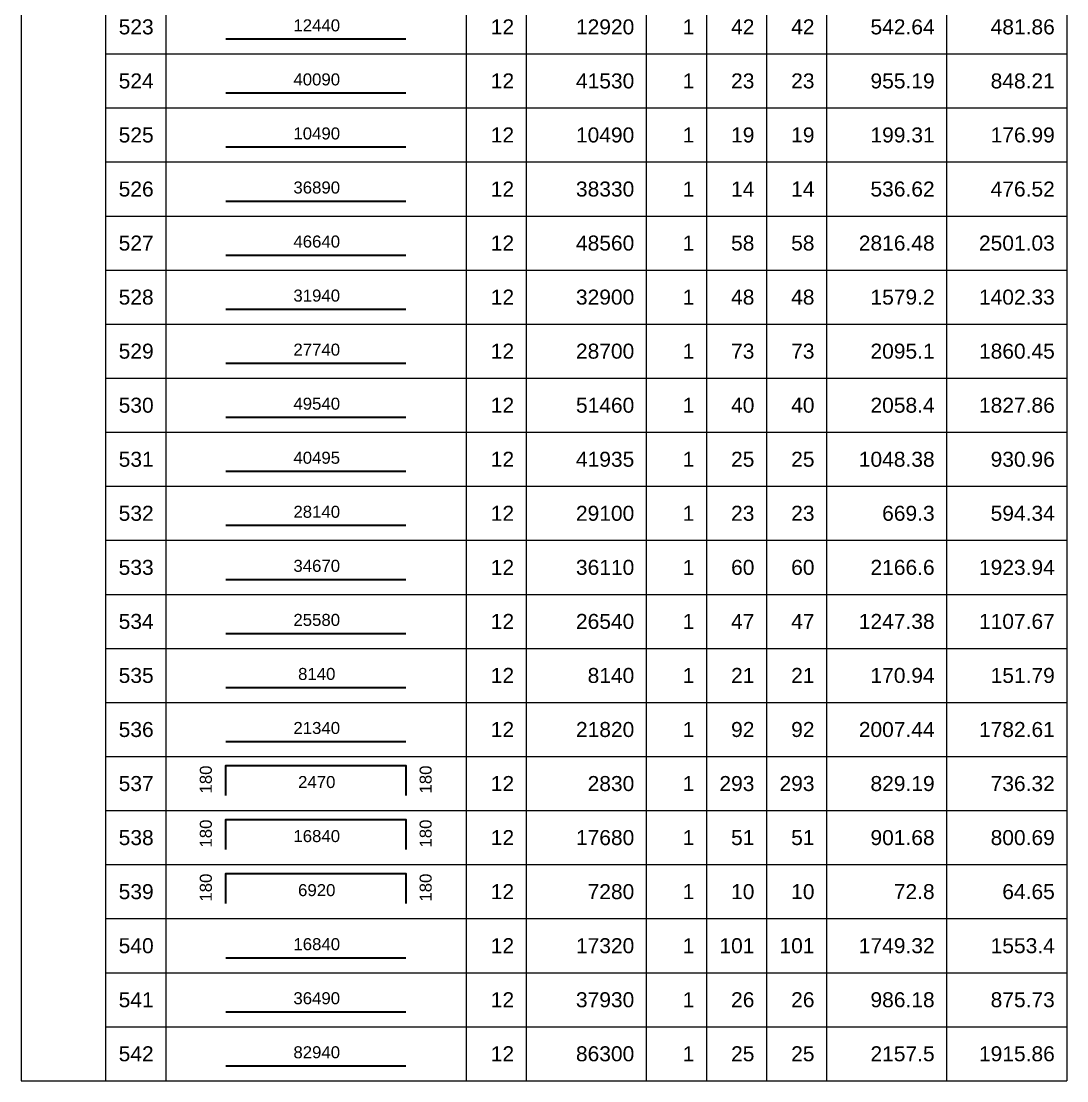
# Model space of a CAD drawing. Header units: millimetres. Extents: x -415354 to 883813, y -531490 to 486716.
# Drawn here: x 798740 to 816146, y -531490 to -513846 of the extents above; entities that cross this region are included whole.
import ezdxf
from ezdxf.enums import TextEntityAlignment as Align

# ---------------------------------------------------------------- set-up
doc = ezdxf.new("R2010")
doc.units = ezdxf.units.MM
doc.header["$MEASUREMENT"] = 0
for name, color, linetype, lineweight in [('NDC_FRAME', 7, 'Continuous', 20), ('NDC_S_REBAR', 4, 'Continuous', 35), ('NDC_S_VN TEXT', 7, 'Continuous', 20), ('NDC_Table', 3, 'Continuous', 20)]:
    doc.layers.add(name, color=color, linetype=linetype, lineweight=lineweight)
doc.styles.add('ARIAL', font='arial.ttf', dxfattribs={"width": 0.8})

# ---------------------------------------------------------------- blocks, each defined once
blk = doc.blocks.new('dang01')
at = {"layer": 'NDC_S_REBAR'}
blk.add_line((3405, -650), (6405, -650), dxfattribs=at)
at = {"layer": 'NDC_Table'}
for p, q in [((0, 0), (0, -900)), ((1405, 0), (1405, -900)), ((2405, 0), (2405, -900)), ((7405, 0), (7405, -900)), ((8405, 0), (8405, -900)), ((10405, 0), (10405, -900)), ((11405, 0), (11405, -900)), ((12405, 0), (12405, -900)), ((13405, 0), (13405, -900)), ((15405, 0), (15405, -900)), ((17405, 0), (17405, -900)), ((1405, -900), (17405, -900))]:
    blk.add_line(p, q, dxfattribs=at)
at = {"layer": 'NDC_S_VN TEXT', "style": 'ARIAL'}
for p in [(2205, -450), (8205, -450), (10205, -450), (11205, -450), (12205, -450), (13205, -450), (15205, -450), (17205, -450)]:
    blk.add_attdef('D03', text='', height=250, dxfattribs=at).set_placement(p, align=Align.MIDDLE_RIGHT)
blk.add_attdef('00000000', text='', height=200, dxfattribs=at).set_placement((4920, -425), align=Align.MIDDLE_CENTER)
blk = doc.blocks.new('dang04')
at = {"layer": 'NDC_S_REBAR'}
blk.add_lwpolyline([(3405, -650), (3405, -150), (6405, -150), (6405, -650)], dxfattribs=at)
at = {"layer": 'NDC_Table'}
for p, q in [((0, 0), (0, -900)), ((1405, 0), (1405, -900)), ((2405, 0), (2405, -900)), ((7405, 0), (7405, -900)), ((8405, 0), (8405, -900)), ((10405, 0), (10405, -900)), ((11405, 0), (11405, -900)), ((12405, 0), (12405, -900)), ((13405, 0), (13405, -900)), ((15405, 0), (15405, -900)), ((17405, 0), (17405, -900)), ((1405, -900), (17405, -900))]:
    blk.add_line(p, q, dxfattribs=at)
at = {"layer": 'NDC_S_VN TEXT', "style": 'ARIAL'}
for p in [(3073, -150), (6733, -150)]:
    blk.add_attdef('D03', text='', height=200, rotation=90, dxfattribs=at).set_placement(p, align=Align.MIDDLE_RIGHT)
for p in [(2205, -450), (8205, -450), (10205, -450), (11205, -450), (12205, -450), (13205, -450), (15205, -450), (17205, -450)]:
    blk.add_attdef('D03', text='', height=250, dxfattribs=at).set_placement(p, align=Align.MIDDLE_RIGHT)
blk.add_attdef('D03', text='', height=200, dxfattribs=at).set_placement((4920, -425), align=Align.MIDDLE_CENTER)

msp = doc.modelspace()

# ---------------------------------------------------------------- linework, layer by layer
at = {"layer": 'NDC_FRAME'}
msp.add_line((798740.5, -531490.5), (800145.8, -531490.5), dxfattribs=at)

# ---------------------------------------------------------------- block references
ref = msp.add_blockref('dang01', (798740.5, -513490.5), dxfattribs=at)
ref.add_attrib('D03', '523', dxfattribs={"layer": 'NDC_S_VN TEXT', "height": 250, "style": 'ARIAL'}).set_placement((800945.8, -513940.5), align=Align.MIDDLE_RIGHT)
ref.add_attrib('00000000', '12440', dxfattribs={"layer": 'NDC_S_VN TEXT', "height": 200, "style": 'ARIAL'}).set_placement((803660.1, -513915.2), align=Align.MIDDLE_CENTER)
ref.add_attrib('D03', '12', dxfattribs={"layer": 'NDC_S_VN TEXT', "height": 250, "style": 'ARIAL'}).set_placement((806945.8, -513940.5), align=Align.MIDDLE_RIGHT)
ref.add_attrib('D03', '12920', dxfattribs={"layer": 'NDC_S_VN TEXT', "height": 250, "style": 'ARIAL'}).set_placement((808945.8, -513940.5), align=Align.MIDDLE_RIGHT)
ref.add_attrib('D03', '1', dxfattribs={"layer": 'NDC_S_VN TEXT', "height": 250, "style": 'ARIAL'}).set_placement((809945.8, -513940.5), align=Align.MIDDLE_RIGHT)
ref.add_attrib('D03', '42', dxfattribs={"layer": 'NDC_S_VN TEXT', "height": 250, "style": 'ARIAL'}).set_placement((810945.8, -513940.5), align=Align.MIDDLE_RIGHT)
ref.add_attrib('D03', '42', dxfattribs={"layer": 'NDC_S_VN TEXT', "height": 250, "style": 'ARIAL'}).set_placement((811945.8, -513940.2), align=Align.MIDDLE_RIGHT)
ref.add_attrib('D03', '542.64', dxfattribs={"layer": 'NDC_S_VN TEXT', "height": 250, "style": 'ARIAL'}).set_placement((813945.8, -513940.5), align=Align.MIDDLE_RIGHT)
ref.add_attrib('D03', '481.86', dxfattribs={"layer": 'NDC_S_VN TEXT', "height": 250, "style": 'ARIAL'}).set_placement((815945.8, -513940.5), align=Align.MIDDLE_RIGHT)
ref = msp.add_blockref('dang01', (798740.5, -514390.5), dxfattribs=at)
ref.add_attrib('D03', '524', dxfattribs={"layer": 'NDC_S_VN TEXT', "height": 250, "style": 'ARIAL'}).set_placement((800945.8, -514840.5), align=Align.MIDDLE_RIGHT)
ref.add_attrib('00000000', '40090', dxfattribs={"layer": 'NDC_S_VN TEXT', "height": 200, "style": 'ARIAL'}).set_placement((803660.1, -514815.2), align=Align.MIDDLE_CENTER)
ref.add_attrib('D03', '12', dxfattribs={"layer": 'NDC_S_VN TEXT', "height": 250, "style": 'ARIAL'}).set_placement((806945.8, -514840.5), align=Align.MIDDLE_RIGHT)
ref.add_attrib('D03', '41530', dxfattribs={"layer": 'NDC_S_VN TEXT', "height": 250, "style": 'ARIAL'}).set_placement((808945.8, -514840.5), align=Align.MIDDLE_RIGHT)
ref.add_attrib('D03', '1', dxfattribs={"layer": 'NDC_S_VN TEXT', "height": 250, "style": 'ARIAL'}).set_placement((809945.8, -514840.5), align=Align.MIDDLE_RIGHT)
ref.add_attrib('D03', '23', dxfattribs={"layer": 'NDC_S_VN TEXT', "height": 250, "style": 'ARIAL'}).set_placement((810945.8, -514840.5), align=Align.MIDDLE_RIGHT)
ref.add_attrib('D03', '23', dxfattribs={"layer": 'NDC_S_VN TEXT', "height": 250, "style": 'ARIAL'}).set_placement((811945.8, -514840.2), align=Align.MIDDLE_RIGHT)
ref.add_attrib('D03', '955.19', dxfattribs={"layer": 'NDC_S_VN TEXT', "height": 250, "style": 'ARIAL'}).set_placement((813945.8, -514840.5), align=Align.MIDDLE_RIGHT)
ref.add_attrib('D03', '848.21', dxfattribs={"layer": 'NDC_S_VN TEXT', "height": 250, "style": 'ARIAL'}).set_placement((815945.8, -514840.5), align=Align.MIDDLE_RIGHT)
ref = msp.add_blockref('dang01', (798740.5, -515290.5), dxfattribs=at)
ref.add_attrib('D03', '525', dxfattribs={"layer": 'NDC_S_VN TEXT', "height": 250, "style": 'ARIAL'}).set_placement((800945.8, -515740.5), align=Align.MIDDLE_RIGHT)
ref.add_attrib('00000000', '10490', dxfattribs={"layer": 'NDC_S_VN TEXT', "height": 200, "style": 'ARIAL'}).set_placement((803660.1, -515715.2), align=Align.MIDDLE_CENTER)
ref.add_attrib('D03', '12', dxfattribs={"layer": 'NDC_S_VN TEXT', "height": 250, "style": 'ARIAL'}).set_placement((806945.8, -515740.5), align=Align.MIDDLE_RIGHT)
ref.add_attrib('D03', '10490', dxfattribs={"layer": 'NDC_S_VN TEXT', "height": 250, "style": 'ARIAL'}).set_placement((808945.8, -515740.5), align=Align.MIDDLE_RIGHT)
ref.add_attrib('D03', '1', dxfattribs={"layer": 'NDC_S_VN TEXT', "height": 250, "style": 'ARIAL'}).set_placement((809945.8, -515740.5), align=Align.MIDDLE_RIGHT)
ref.add_attrib('D03', '19', dxfattribs={"layer": 'NDC_S_VN TEXT', "height": 250, "style": 'ARIAL'}).set_placement((810945.8, -515740.5), align=Align.MIDDLE_RIGHT)
ref.add_attrib('D03', '19', dxfattribs={"layer": 'NDC_S_VN TEXT', "height": 250, "style": 'ARIAL'}).set_placement((811945.8, -515740.2), align=Align.MIDDLE_RIGHT)
ref.add_attrib('D03', '199.31', dxfattribs={"layer": 'NDC_S_VN TEXT', "height": 250, "style": 'ARIAL'}).set_placement((813945.8, -515740.5), align=Align.MIDDLE_RIGHT)
ref.add_attrib('D03', '176.99', dxfattribs={"layer": 'NDC_S_VN TEXT', "height": 250, "style": 'ARIAL'}).set_placement((815945.8, -515740.5), align=Align.MIDDLE_RIGHT)
ref = msp.add_blockref('dang01', (798740.5, -516190.5), dxfattribs=at)
ref.add_attrib('D03', '526', dxfattribs={"layer": 'NDC_S_VN TEXT', "height": 250, "style": 'ARIAL'}).set_placement((800945.8, -516640.5), align=Align.MIDDLE_RIGHT)
ref.add_attrib('00000000', '36890', dxfattribs={"layer": 'NDC_S_VN TEXT', "height": 200, "style": 'ARIAL'}).set_placement((803660.1, -516615.2), align=Align.MIDDLE_CENTER)
ref.add_attrib('D03', '12', dxfattribs={"layer": 'NDC_S_VN TEXT', "height": 250, "style": 'ARIAL'}).set_placement((806945.8, -516640.5), align=Align.MIDDLE_RIGHT)
ref.add_attrib('D03', '38330', dxfattribs={"layer": 'NDC_S_VN TEXT', "height": 250, "style": 'ARIAL'}).set_placement((808945.8, -516640.5), align=Align.MIDDLE_RIGHT)
ref.add_attrib('D03', '1', dxfattribs={"layer": 'NDC_S_VN TEXT', "height": 250, "style": 'ARIAL'}).set_placement((809945.8, -516640.5), align=Align.MIDDLE_RIGHT)
ref.add_attrib('D03', '14', dxfattribs={"layer": 'NDC_S_VN TEXT', "height": 250, "style": 'ARIAL'}).set_placement((810945.8, -516640.5), align=Align.MIDDLE_RIGHT)
ref.add_attrib('D03', '14', dxfattribs={"layer": 'NDC_S_VN TEXT', "height": 250, "style": 'ARIAL'}).set_placement((811945.8, -516640.2), align=Align.MIDDLE_RIGHT)
ref.add_attrib('D03', '536.62', dxfattribs={"layer": 'NDC_S_VN TEXT', "height": 250, "style": 'ARIAL'}).set_placement((813945.8, -516640.5), align=Align.MIDDLE_RIGHT)
ref.add_attrib('D03', '476.52', dxfattribs={"layer": 'NDC_S_VN TEXT', "height": 250, "style": 'ARIAL'}).set_placement((815945.8, -516640.5), align=Align.MIDDLE_RIGHT)
ref = msp.add_blockref('dang01', (798740.5, -517090.5), dxfattribs=at)
ref.add_attrib('D03', '527', dxfattribs={"layer": 'NDC_S_VN TEXT', "height": 250, "style": 'ARIAL'}).set_placement((800945.8, -517540.5), align=Align.MIDDLE_RIGHT)
ref.add_attrib('00000000', '46640', dxfattribs={"layer": 'NDC_S_VN TEXT', "height": 200, "style": 'ARIAL'}).set_placement((803660.1, -517515.2), align=Align.MIDDLE_CENTER)
ref.add_attrib('D03', '12', dxfattribs={"layer": 'NDC_S_VN TEXT', "height": 250, "style": 'ARIAL'}).set_placement((806945.8, -517540.5), align=Align.MIDDLE_RIGHT)
ref.add_attrib('D03', '48560', dxfattribs={"layer": 'NDC_S_VN TEXT', "height": 250, "style": 'ARIAL'}).set_placement((808945.8, -517540.5), align=Align.MIDDLE_RIGHT)
ref.add_attrib('D03', '1', dxfattribs={"layer": 'NDC_S_VN TEXT', "height": 250, "style": 'ARIAL'}).set_placement((809945.8, -517540.5), align=Align.MIDDLE_RIGHT)
ref.add_attrib('D03', '58', dxfattribs={"layer": 'NDC_S_VN TEXT', "height": 250, "style": 'ARIAL'}).set_placement((810945.8, -517540.5), align=Align.MIDDLE_RIGHT)
ref.add_attrib('D03', '58', dxfattribs={"layer": 'NDC_S_VN TEXT', "height": 250, "style": 'ARIAL'}).set_placement((811945.8, -517540.2), align=Align.MIDDLE_RIGHT)
ref.add_attrib('D03', '2816.48', dxfattribs={"layer": 'NDC_S_VN TEXT', "height": 250, "style": 'ARIAL'}).set_placement((813945.8, -517540.5), align=Align.MIDDLE_RIGHT)
ref.add_attrib('D03', '2501.03', dxfattribs={"layer": 'NDC_S_VN TEXT', "height": 250, "style": 'ARIAL'}).set_placement((815945.8, -517540.5), align=Align.MIDDLE_RIGHT)
ref = msp.add_blockref('dang01', (798740.5, -517990.5), dxfattribs=at)
ref.add_attrib('D03', '528', dxfattribs={"layer": 'NDC_S_VN TEXT', "height": 250, "style": 'ARIAL'}).set_placement((800945.8, -518440.5), align=Align.MIDDLE_RIGHT)
ref.add_attrib('00000000', '31940', dxfattribs={"layer": 'NDC_S_VN TEXT', "height": 200, "style": 'ARIAL'}).set_placement((803660.1, -518415.2), align=Align.MIDDLE_CENTER)
ref.add_attrib('D03', '12', dxfattribs={"layer": 'NDC_S_VN TEXT', "height": 250, "style": 'ARIAL'}).set_placement((806945.8, -518440.5), align=Align.MIDDLE_RIGHT)
ref.add_attrib('D03', '32900', dxfattribs={"layer": 'NDC_S_VN TEXT', "height": 250, "style": 'ARIAL'}).set_placement((808945.8, -518440.5), align=Align.MIDDLE_RIGHT)
ref.add_attrib('D03', '1', dxfattribs={"layer": 'NDC_S_VN TEXT', "height": 250, "style": 'ARIAL'}).set_placement((809945.8, -518440.5), align=Align.MIDDLE_RIGHT)
ref.add_attrib('D03', '48', dxfattribs={"layer": 'NDC_S_VN TEXT', "height": 250, "style": 'ARIAL'}).set_placement((810945.8, -518440.5), align=Align.MIDDLE_RIGHT)
ref.add_attrib('D03', '48', dxfattribs={"layer": 'NDC_S_VN TEXT', "height": 250, "style": 'ARIAL'}).set_placement((811945.8, -518440.2), align=Align.MIDDLE_RIGHT)
ref.add_attrib('D03', '1579.2', dxfattribs={"layer": 'NDC_S_VN TEXT', "height": 250, "style": 'ARIAL'}).set_placement((813945.8, -518440.5), align=Align.MIDDLE_RIGHT)
ref.add_attrib('D03', '1402.33', dxfattribs={"layer": 'NDC_S_VN TEXT', "height": 250, "style": 'ARIAL'}).set_placement((815945.8, -518440.5), align=Align.MIDDLE_RIGHT)
ref = msp.add_blockref('dang01', (798740.5, -518890.5), dxfattribs=at)
ref.add_attrib('D03', '529', dxfattribs={"layer": 'NDC_S_VN TEXT', "height": 250, "style": 'ARIAL'}).set_placement((800945.8, -519340.5), align=Align.MIDDLE_RIGHT)
ref.add_attrib('00000000', '27740', dxfattribs={"layer": 'NDC_S_VN TEXT', "height": 200, "style": 'ARIAL'}).set_placement((803660.1, -519315.2), align=Align.MIDDLE_CENTER)
ref.add_attrib('D03', '12', dxfattribs={"layer": 'NDC_S_VN TEXT', "height": 250, "style": 'ARIAL'}).set_placement((806945.8, -519340.5), align=Align.MIDDLE_RIGHT)
ref.add_attrib('D03', '28700', dxfattribs={"layer": 'NDC_S_VN TEXT', "height": 250, "style": 'ARIAL'}).set_placement((808945.8, -519340.5), align=Align.MIDDLE_RIGHT)
ref.add_attrib('D03', '1', dxfattribs={"layer": 'NDC_S_VN TEXT', "height": 250, "style": 'ARIAL'}).set_placement((809945.8, -519340.5), align=Align.MIDDLE_RIGHT)
ref.add_attrib('D03', '73', dxfattribs={"layer": 'NDC_S_VN TEXT', "height": 250, "style": 'ARIAL'}).set_placement((810945.8, -519340.5), align=Align.MIDDLE_RIGHT)
ref.add_attrib('D03', '73', dxfattribs={"layer": 'NDC_S_VN TEXT', "height": 250, "style": 'ARIAL'}).set_placement((811945.8, -519340.2), align=Align.MIDDLE_RIGHT)
ref.add_attrib('D03', '2095.1', dxfattribs={"layer": 'NDC_S_VN TEXT', "height": 250, "style": 'ARIAL'}).set_placement((813945.8, -519340.5), align=Align.MIDDLE_RIGHT)
ref.add_attrib('D03', '1860.45', dxfattribs={"layer": 'NDC_S_VN TEXT', "height": 250, "style": 'ARIAL'}).set_placement((815945.8, -519340.5), align=Align.MIDDLE_RIGHT)
ref = msp.add_blockref('dang01', (798740.5, -519790.5), dxfattribs=at)
ref.add_attrib('D03', '530', dxfattribs={"layer": 'NDC_S_VN TEXT', "height": 250, "style": 'ARIAL'}).set_placement((800945.8, -520240.5), align=Align.MIDDLE_RIGHT)
ref.add_attrib('00000000', '49540', dxfattribs={"layer": 'NDC_S_VN TEXT', "height": 200, "style": 'ARIAL'}).set_placement((803660.1, -520215.2), align=Align.MIDDLE_CENTER)
ref.add_attrib('D03', '12', dxfattribs={"layer": 'NDC_S_VN TEXT', "height": 250, "style": 'ARIAL'}).set_placement((806945.8, -520240.5), align=Align.MIDDLE_RIGHT)
ref.add_attrib('D03', '51460', dxfattribs={"layer": 'NDC_S_VN TEXT', "height": 250, "style": 'ARIAL'}).set_placement((808945.8, -520240.5), align=Align.MIDDLE_RIGHT)
ref.add_attrib('D03', '1', dxfattribs={"layer": 'NDC_S_VN TEXT', "height": 250, "style": 'ARIAL'}).set_placement((809945.8, -520240.5), align=Align.MIDDLE_RIGHT)
ref.add_attrib('D03', '40', dxfattribs={"layer": 'NDC_S_VN TEXT', "height": 250, "style": 'ARIAL'}).set_placement((810945.8, -520240.5), align=Align.MIDDLE_RIGHT)
ref.add_attrib('D03', '40', dxfattribs={"layer": 'NDC_S_VN TEXT', "height": 250, "style": 'ARIAL'}).set_placement((811945.8, -520240.2), align=Align.MIDDLE_RIGHT)
ref.add_attrib('D03', '2058.4', dxfattribs={"layer": 'NDC_S_VN TEXT', "height": 250, "style": 'ARIAL'}).set_placement((813945.8, -520240.5), align=Align.MIDDLE_RIGHT)
ref.add_attrib('D03', '1827.86', dxfattribs={"layer": 'NDC_S_VN TEXT', "height": 250, "style": 'ARIAL'}).set_placement((815945.8, -520240.5), align=Align.MIDDLE_RIGHT)
ref = msp.add_blockref('dang01', (798740.5, -520690.5), dxfattribs=at)
ref.add_attrib('D03', '531', dxfattribs={"layer": 'NDC_S_VN TEXT', "height": 250, "style": 'ARIAL'}).set_placement((800945.8, -521140.5), align=Align.MIDDLE_RIGHT)
ref.add_attrib('00000000', '40495', dxfattribs={"layer": 'NDC_S_VN TEXT', "height": 200, "style": 'ARIAL'}).set_placement((803660.1, -521115.2), align=Align.MIDDLE_CENTER)
ref.add_attrib('D03', '12', dxfattribs={"layer": 'NDC_S_VN TEXT', "height": 250, "style": 'ARIAL'}).set_placement((806945.8, -521140.5), align=Align.MIDDLE_RIGHT)
ref.add_attrib('D03', '41935', dxfattribs={"layer": 'NDC_S_VN TEXT', "height": 250, "style": 'ARIAL'}).set_placement((808945.8, -521140.5), align=Align.MIDDLE_RIGHT)
ref.add_attrib('D03', '1', dxfattribs={"layer": 'NDC_S_VN TEXT', "height": 250, "style": 'ARIAL'}).set_placement((809945.8, -521140.5), align=Align.MIDDLE_RIGHT)
ref.add_attrib('D03', '25', dxfattribs={"layer": 'NDC_S_VN TEXT', "height": 250, "style": 'ARIAL'}).set_placement((810945.8, -521140.5), align=Align.MIDDLE_RIGHT)
ref.add_attrib('D03', '25', dxfattribs={"layer": 'NDC_S_VN TEXT', "height": 250, "style": 'ARIAL'}).set_placement((811945.8, -521140.2), align=Align.MIDDLE_RIGHT)
ref.add_attrib('D03', '1048.38', dxfattribs={"layer": 'NDC_S_VN TEXT', "height": 250, "style": 'ARIAL'}).set_placement((813945.8, -521140.5), align=Align.MIDDLE_RIGHT)
ref.add_attrib('D03', '930.96', dxfattribs={"layer": 'NDC_S_VN TEXT', "height": 250, "style": 'ARIAL'}).set_placement((815945.8, -521140.5), align=Align.MIDDLE_RIGHT)
ref = msp.add_blockref('dang01', (798740.5, -521590.5), dxfattribs=at)
ref.add_attrib('D03', '532', dxfattribs={"layer": 'NDC_S_VN TEXT', "height": 250, "style": 'ARIAL'}).set_placement((800945.8, -522040.5), align=Align.MIDDLE_RIGHT)
ref.add_attrib('00000000', '28140', dxfattribs={"layer": 'NDC_S_VN TEXT', "height": 200, "style": 'ARIAL'}).set_placement((803660.1, -522015.2), align=Align.MIDDLE_CENTER)
ref.add_attrib('D03', '12', dxfattribs={"layer": 'NDC_S_VN TEXT', "height": 250, "style": 'ARIAL'}).set_placement((806945.8, -522040.5), align=Align.MIDDLE_RIGHT)
ref.add_attrib('D03', '29100', dxfattribs={"layer": 'NDC_S_VN TEXT', "height": 250, "style": 'ARIAL'}).set_placement((808945.8, -522040.5), align=Align.MIDDLE_RIGHT)
ref.add_attrib('D03', '1', dxfattribs={"layer": 'NDC_S_VN TEXT', "height": 250, "style": 'ARIAL'}).set_placement((809945.8, -522040.5), align=Align.MIDDLE_RIGHT)
ref.add_attrib('D03', '23', dxfattribs={"layer": 'NDC_S_VN TEXT', "height": 250, "style": 'ARIAL'}).set_placement((810945.8, -522040.5), align=Align.MIDDLE_RIGHT)
ref.add_attrib('D03', '23', dxfattribs={"layer": 'NDC_S_VN TEXT', "height": 250, "style": 'ARIAL'}).set_placement((811945.8, -522040.2), align=Align.MIDDLE_RIGHT)
ref.add_attrib('D03', '669.3', dxfattribs={"layer": 'NDC_S_VN TEXT', "height": 250, "style": 'ARIAL'}).set_placement((813945.8, -522040.5), align=Align.MIDDLE_RIGHT)
ref.add_attrib('D03', '594.34', dxfattribs={"layer": 'NDC_S_VN TEXT', "height": 250, "style": 'ARIAL'}).set_placement((815945.8, -522040.5), align=Align.MIDDLE_RIGHT)
ref = msp.add_blockref('dang01', (798740.5, -522490.5), dxfattribs=at)
ref.add_attrib('D03', '533', dxfattribs={"layer": 'NDC_S_VN TEXT', "height": 250, "style": 'ARIAL'}).set_placement((800945.8, -522940.5), align=Align.MIDDLE_RIGHT)
ref.add_attrib('00000000', '34670', dxfattribs={"layer": 'NDC_S_VN TEXT', "height": 200, "style": 'ARIAL'}).set_placement((803660.1, -522915.2), align=Align.MIDDLE_CENTER)
ref.add_attrib('D03', '12', dxfattribs={"layer": 'NDC_S_VN TEXT', "height": 250, "style": 'ARIAL'}).set_placement((806945.8, -522940.5), align=Align.MIDDLE_RIGHT)
ref.add_attrib('D03', '36110', dxfattribs={"layer": 'NDC_S_VN TEXT', "height": 250, "style": 'ARIAL'}).set_placement((808945.8, -522940.5), align=Align.MIDDLE_RIGHT)
ref.add_attrib('D03', '1', dxfattribs={"layer": 'NDC_S_VN TEXT', "height": 250, "style": 'ARIAL'}).set_placement((809945.8, -522940.5), align=Align.MIDDLE_RIGHT)
ref.add_attrib('D03', '60', dxfattribs={"layer": 'NDC_S_VN TEXT', "height": 250, "style": 'ARIAL'}).set_placement((810945.8, -522940.5), align=Align.MIDDLE_RIGHT)
ref.add_attrib('D03', '60', dxfattribs={"layer": 'NDC_S_VN TEXT', "height": 250, "style": 'ARIAL'}).set_placement((811945.8, -522940.2), align=Align.MIDDLE_RIGHT)
ref.add_attrib('D03', '2166.6', dxfattribs={"layer": 'NDC_S_VN TEXT', "height": 250, "style": 'ARIAL'}).set_placement((813945.8, -522940.5), align=Align.MIDDLE_RIGHT)
ref.add_attrib('D03', '1923.94', dxfattribs={"layer": 'NDC_S_VN TEXT', "height": 250, "style": 'ARIAL'}).set_placement((815945.8, -522940.5), align=Align.MIDDLE_RIGHT)
ref = msp.add_blockref('dang01', (798740.5, -523390.5), dxfattribs=at)
ref.add_attrib('D03', '534', dxfattribs={"layer": 'NDC_S_VN TEXT', "height": 250, "style": 'ARIAL'}).set_placement((800945.8, -523840.5), align=Align.MIDDLE_RIGHT)
ref.add_attrib('00000000', '25580', dxfattribs={"layer": 'NDC_S_VN TEXT', "height": 200, "style": 'ARIAL'}).set_placement((803660.1, -523815.2), align=Align.MIDDLE_CENTER)
ref.add_attrib('D03', '12', dxfattribs={"layer": 'NDC_S_VN TEXT', "height": 250, "style": 'ARIAL'}).set_placement((806945.8, -523840.5), align=Align.MIDDLE_RIGHT)
ref.add_attrib('D03', '26540', dxfattribs={"layer": 'NDC_S_VN TEXT', "height": 250, "style": 'ARIAL'}).set_placement((808945.8, -523840.5), align=Align.MIDDLE_RIGHT)
ref.add_attrib('D03', '1', dxfattribs={"layer": 'NDC_S_VN TEXT', "height": 250, "style": 'ARIAL'}).set_placement((809945.8, -523840.5), align=Align.MIDDLE_RIGHT)
ref.add_attrib('D03', '47', dxfattribs={"layer": 'NDC_S_VN TEXT', "height": 250, "style": 'ARIAL'}).set_placement((810945.8, -523840.5), align=Align.MIDDLE_RIGHT)
ref.add_attrib('D03', '47', dxfattribs={"layer": 'NDC_S_VN TEXT', "height": 250, "style": 'ARIAL'}).set_placement((811945.8, -523840.2), align=Align.MIDDLE_RIGHT)
ref.add_attrib('D03', '1247.38', dxfattribs={"layer": 'NDC_S_VN TEXT', "height": 250, "style": 'ARIAL'}).set_placement((813945.8, -523840.5), align=Align.MIDDLE_RIGHT)
ref.add_attrib('D03', '1107.67', dxfattribs={"layer": 'NDC_S_VN TEXT', "height": 250, "style": 'ARIAL'}).set_placement((815945.8, -523840.5), align=Align.MIDDLE_RIGHT)
ref = msp.add_blockref('dang01', (798740.5, -524290.5), dxfattribs=at)
ref.add_attrib('D03', '535', dxfattribs={"layer": 'NDC_S_VN TEXT', "height": 250, "style": 'ARIAL'}).set_placement((800945.8, -524740.5), align=Align.MIDDLE_RIGHT)
ref.add_attrib('00000000', '8140', dxfattribs={"layer": 'NDC_S_VN TEXT', "height": 200, "style": 'ARIAL'}).set_placement((803660.1, -524715.2), align=Align.MIDDLE_CENTER)
ref.add_attrib('D03', '12', dxfattribs={"layer": 'NDC_S_VN TEXT', "height": 250, "style": 'ARIAL'}).set_placement((806945.8, -524740.5), align=Align.MIDDLE_RIGHT)
ref.add_attrib('D03', '8140', dxfattribs={"layer": 'NDC_S_VN TEXT', "height": 250, "style": 'ARIAL'}).set_placement((808945.8, -524740.5), align=Align.MIDDLE_RIGHT)
ref.add_attrib('D03', '1', dxfattribs={"layer": 'NDC_S_VN TEXT', "height": 250, "style": 'ARIAL'}).set_placement((809945.8, -524740.5), align=Align.MIDDLE_RIGHT)
ref.add_attrib('D03', '21', dxfattribs={"layer": 'NDC_S_VN TEXT', "height": 250, "style": 'ARIAL'}).set_placement((810945.8, -524740.5), align=Align.MIDDLE_RIGHT)
ref.add_attrib('D03', '21', dxfattribs={"layer": 'NDC_S_VN TEXT', "height": 250, "style": 'ARIAL'}).set_placement((811945.8, -524740.2), align=Align.MIDDLE_RIGHT)
ref.add_attrib('D03', '170.94', dxfattribs={"layer": 'NDC_S_VN TEXT', "height": 250, "style": 'ARIAL'}).set_placement((813945.8, -524740.5), align=Align.MIDDLE_RIGHT)
ref.add_attrib('D03', '151.79', dxfattribs={"layer": 'NDC_S_VN TEXT', "height": 250, "style": 'ARIAL'}).set_placement((815945.8, -524740.5), align=Align.MIDDLE_RIGHT)
ref = msp.add_blockref('dang01', (798740.5, -525190.5), dxfattribs=at)
ref.add_attrib('D03', '536', dxfattribs={"layer": 'NDC_S_VN TEXT', "height": 250, "style": 'ARIAL'}).set_placement((800945.8, -525640.5), align=Align.MIDDLE_RIGHT)
ref.add_attrib('00000000', '21340', dxfattribs={"layer": 'NDC_S_VN TEXT', "height": 200, "style": 'ARIAL'}).set_placement((803660.1, -525615.2), align=Align.MIDDLE_CENTER)
ref.add_attrib('D03', '12', dxfattribs={"layer": 'NDC_S_VN TEXT', "height": 250, "style": 'ARIAL'}).set_placement((806945.8, -525640.5), align=Align.MIDDLE_RIGHT)
ref.add_attrib('D03', '21820', dxfattribs={"layer": 'NDC_S_VN TEXT', "height": 250, "style": 'ARIAL'}).set_placement((808945.8, -525640.5), align=Align.MIDDLE_RIGHT)
ref.add_attrib('D03', '1', dxfattribs={"layer": 'NDC_S_VN TEXT', "height": 250, "style": 'ARIAL'}).set_placement((809945.8, -525640.5), align=Align.MIDDLE_RIGHT)
ref.add_attrib('D03', '92', dxfattribs={"layer": 'NDC_S_VN TEXT', "height": 250, "style": 'ARIAL'}).set_placement((810945.8, -525640.5), align=Align.MIDDLE_RIGHT)
ref.add_attrib('D03', '92', dxfattribs={"layer": 'NDC_S_VN TEXT', "height": 250, "style": 'ARIAL'}).set_placement((811945.8, -525640.2), align=Align.MIDDLE_RIGHT)
ref.add_attrib('D03', '2007.44', dxfattribs={"layer": 'NDC_S_VN TEXT', "height": 250, "style": 'ARIAL'}).set_placement((813945.8, -525640.5), align=Align.MIDDLE_RIGHT)
ref.add_attrib('D03', '1782.61', dxfattribs={"layer": 'NDC_S_VN TEXT', "height": 250, "style": 'ARIAL'}).set_placement((815945.8, -525640.5), align=Align.MIDDLE_RIGHT)
ref = msp.add_blockref('dang04', (798740.5, -526090.5), dxfattribs=at)
ref.add_attrib('D03', '537', dxfattribs={"layer": 'NDC_S_VN TEXT', "height": 250, "style": 'ARIAL'}).set_placement((800945.8, -526540.5), align=Align.MIDDLE_RIGHT)
ref.add_attrib('D03', '180', dxfattribs={"layer": 'NDC_S_VN TEXT', "height": 200, "rotation": 90, "style": 'ARIAL'}).set_placement((801813.8, -526240.5), align=Align.MIDDLE_RIGHT)
ref.add_attrib('D03', '2470', dxfattribs={"layer": 'NDC_S_VN TEXT', "height": 200, "style": 'ARIAL'}).set_placement((803660.1, -526515.2), align=Align.MIDDLE_CENTER)
ref.add_attrib('D03', '180', dxfattribs={"layer": 'NDC_S_VN TEXT', "height": 200, "rotation": 90, "style": 'ARIAL'}).set_placement((805473, -526240.5), align=Align.MIDDLE_RIGHT)
ref.add_attrib('D03', '12', dxfattribs={"layer": 'NDC_S_VN TEXT', "height": 250, "style": 'ARIAL'}).set_placement((806945.8, -526540.5), align=Align.MIDDLE_RIGHT)
ref.add_attrib('D03', '2830', dxfattribs={"layer": 'NDC_S_VN TEXT', "height": 250, "style": 'ARIAL'}).set_placement((808945.8, -526540.5), align=Align.MIDDLE_RIGHT)
ref.add_attrib('D03', '1', dxfattribs={"layer": 'NDC_S_VN TEXT', "height": 250, "style": 'ARIAL'}).set_placement((809945.8, -526540.5), align=Align.MIDDLE_RIGHT)
ref.add_attrib('D03', '293', dxfattribs={"layer": 'NDC_S_VN TEXT', "height": 250, "style": 'ARIAL'}).set_placement((810945.8, -526540.5), align=Align.MIDDLE_RIGHT)
ref.add_attrib('D03', '293', dxfattribs={"layer": 'NDC_S_VN TEXT', "height": 250, "style": 'ARIAL'}).set_placement((811945.8, -526540.2), align=Align.MIDDLE_RIGHT)
ref.add_attrib('D03', '829.19', dxfattribs={"layer": 'NDC_S_VN TEXT', "height": 250, "style": 'ARIAL'}).set_placement((813945.8, -526540.5), align=Align.MIDDLE_RIGHT)
ref.add_attrib('D03', '736.32', dxfattribs={"layer": 'NDC_S_VN TEXT', "height": 250, "style": 'ARIAL'}).set_placement((815945.8, -526540.5), align=Align.MIDDLE_RIGHT)
ref = msp.add_blockref('dang04', (798740.5, -526990.5), dxfattribs=at)
ref.add_attrib('D03', '538', dxfattribs={"layer": 'NDC_S_VN TEXT', "height": 250, "style": 'ARIAL'}).set_placement((800945.8, -527440.5), align=Align.MIDDLE_RIGHT)
ref.add_attrib('D03', '180', dxfattribs={"layer": 'NDC_S_VN TEXT', "height": 200, "rotation": 90, "style": 'ARIAL'}).set_placement((801813.8, -527140.5), align=Align.MIDDLE_RIGHT)
ref.add_attrib('D03', '16840', dxfattribs={"layer": 'NDC_S_VN TEXT', "height": 200, "style": 'ARIAL'}).set_placement((803660.1, -527415.2), align=Align.MIDDLE_CENTER)
ref.add_attrib('D03', '180', dxfattribs={"layer": 'NDC_S_VN TEXT', "height": 200, "rotation": 90, "style": 'ARIAL'}).set_placement((805473, -527140.5), align=Align.MIDDLE_RIGHT)
ref.add_attrib('D03', '12', dxfattribs={"layer": 'NDC_S_VN TEXT', "height": 250, "style": 'ARIAL'}).set_placement((806945.8, -527440.5), align=Align.MIDDLE_RIGHT)
ref.add_attrib('D03', '17680', dxfattribs={"layer": 'NDC_S_VN TEXT', "height": 250, "style": 'ARIAL'}).set_placement((808945.8, -527440.5), align=Align.MIDDLE_RIGHT)
ref.add_attrib('D03', '1', dxfattribs={"layer": 'NDC_S_VN TEXT', "height": 250, "style": 'ARIAL'}).set_placement((809945.8, -527440.5), align=Align.MIDDLE_RIGHT)
ref.add_attrib('D03', '51', dxfattribs={"layer": 'NDC_S_VN TEXT', "height": 250, "style": 'ARIAL'}).set_placement((810945.8, -527440.5), align=Align.MIDDLE_RIGHT)
ref.add_attrib('D03', '51', dxfattribs={"layer": 'NDC_S_VN TEXT', "height": 250, "style": 'ARIAL'}).set_placement((811945.8, -527440.2), align=Align.MIDDLE_RIGHT)
ref.add_attrib('D03', '901.68', dxfattribs={"layer": 'NDC_S_VN TEXT', "height": 250, "style": 'ARIAL'}).set_placement((813945.8, -527440.5), align=Align.MIDDLE_RIGHT)
ref.add_attrib('D03', '800.69', dxfattribs={"layer": 'NDC_S_VN TEXT', "height": 250, "style": 'ARIAL'}).set_placement((815945.8, -527440.5), align=Align.MIDDLE_RIGHT)
ref = msp.add_blockref('dang04', (798740.5, -527890.5), dxfattribs=at)
ref.add_attrib('D03', '539', dxfattribs={"layer": 'NDC_S_VN TEXT', "height": 250, "style": 'ARIAL'}).set_placement((800945.8, -528340.5), align=Align.MIDDLE_RIGHT)
ref.add_attrib('D03', '180', dxfattribs={"layer": 'NDC_S_VN TEXT', "height": 200, "rotation": 90, "style": 'ARIAL'}).set_placement((801813.8, -528040.5), align=Align.MIDDLE_RIGHT)
ref.add_attrib('D03', '6920', dxfattribs={"layer": 'NDC_S_VN TEXT', "height": 200, "style": 'ARIAL'}).set_placement((803660.1, -528315.2), align=Align.MIDDLE_CENTER)
ref.add_attrib('D03', '180', dxfattribs={"layer": 'NDC_S_VN TEXT', "height": 200, "rotation": 90, "style": 'ARIAL'}).set_placement((805473, -528040.5), align=Align.MIDDLE_RIGHT)
ref.add_attrib('D03', '12', dxfattribs={"layer": 'NDC_S_VN TEXT', "height": 250, "style": 'ARIAL'}).set_placement((806945.8, -528340.5), align=Align.MIDDLE_RIGHT)
ref.add_attrib('D03', '7280', dxfattribs={"layer": 'NDC_S_VN TEXT', "height": 250, "style": 'ARIAL'}).set_placement((808945.8, -528340.5), align=Align.MIDDLE_RIGHT)
ref.add_attrib('D03', '1', dxfattribs={"layer": 'NDC_S_VN TEXT', "height": 250, "style": 'ARIAL'}).set_placement((809945.8, -528340.5), align=Align.MIDDLE_RIGHT)
ref.add_attrib('D03', '10', dxfattribs={"layer": 'NDC_S_VN TEXT', "height": 250, "style": 'ARIAL'}).set_placement((810945.8, -528340.5), align=Align.MIDDLE_RIGHT)
ref.add_attrib('D03', '10', dxfattribs={"layer": 'NDC_S_VN TEXT', "height": 250, "style": 'ARIAL'}).set_placement((811945.8, -528340.2), align=Align.MIDDLE_RIGHT)
ref.add_attrib('D03', '72.8', dxfattribs={"layer": 'NDC_S_VN TEXT', "height": 250, "style": 'ARIAL'}).set_placement((813945.8, -528340.5), align=Align.MIDDLE_RIGHT)
ref.add_attrib('D03', '64.65', dxfattribs={"layer": 'NDC_S_VN TEXT', "height": 250, "style": 'ARIAL'}).set_placement((815945.8, -528340.5), align=Align.MIDDLE_RIGHT)
ref = msp.add_blockref('dang01', (798740.5, -528790.5), dxfattribs=at)
ref.add_attrib('D03', '540', dxfattribs={"layer": 'NDC_S_VN TEXT', "height": 250, "style": 'ARIAL'}).set_placement((800945.8, -529240.5), align=Align.MIDDLE_RIGHT)
ref.add_attrib('00000000', '16840', dxfattribs={"layer": 'NDC_S_VN TEXT', "height": 200, "style": 'ARIAL'}).set_placement((803660.1, -529215.2), align=Align.MIDDLE_CENTER)
ref.add_attrib('D03', '12', dxfattribs={"layer": 'NDC_S_VN TEXT', "height": 250, "style": 'ARIAL'}).set_placement((806945.8, -529240.5), align=Align.MIDDLE_RIGHT)
ref.add_attrib('D03', '17320', dxfattribs={"layer": 'NDC_S_VN TEXT', "height": 250, "style": 'ARIAL'}).set_placement((808945.8, -529240.5), align=Align.MIDDLE_RIGHT)
ref.add_attrib('D03', '1', dxfattribs={"layer": 'NDC_S_VN TEXT', "height": 250, "style": 'ARIAL'}).set_placement((809945.8, -529240.5), align=Align.MIDDLE_RIGHT)
ref.add_attrib('D03', '101', dxfattribs={"layer": 'NDC_S_VN TEXT', "height": 250, "style": 'ARIAL'}).set_placement((810945.8, -529240.5), align=Align.MIDDLE_RIGHT)
ref.add_attrib('D03', '101', dxfattribs={"layer": 'NDC_S_VN TEXT', "height": 250, "style": 'ARIAL'}).set_placement((811945.8, -529240.2), align=Align.MIDDLE_RIGHT)
ref.add_attrib('D03', '1749.32', dxfattribs={"layer": 'NDC_S_VN TEXT', "height": 250, "style": 'ARIAL'}).set_placement((813945.8, -529240.5), align=Align.MIDDLE_RIGHT)
ref.add_attrib('D03', '1553.4', dxfattribs={"layer": 'NDC_S_VN TEXT', "height": 250, "style": 'ARIAL'}).set_placement((815945.8, -529240.5), align=Align.MIDDLE_RIGHT)
ref = msp.add_blockref('dang01', (798740.5, -529690.5), dxfattribs=at)
ref.add_attrib('D03', '541', dxfattribs={"layer": 'NDC_S_VN TEXT', "height": 250, "style": 'ARIAL'}).set_placement((800945.8, -530140.5), align=Align.MIDDLE_RIGHT)
ref.add_attrib('00000000', '36490', dxfattribs={"layer": 'NDC_S_VN TEXT', "height": 200, "style": 'ARIAL'}).set_placement((803660.1, -530115.2), align=Align.MIDDLE_CENTER)
ref.add_attrib('D03', '12', dxfattribs={"layer": 'NDC_S_VN TEXT', "height": 250, "style": 'ARIAL'}).set_placement((806945.8, -530140.5), align=Align.MIDDLE_RIGHT)
ref.add_attrib('D03', '37930', dxfattribs={"layer": 'NDC_S_VN TEXT', "height": 250, "style": 'ARIAL'}).set_placement((808945.8, -530140.5), align=Align.MIDDLE_RIGHT)
ref.add_attrib('D03', '1', dxfattribs={"layer": 'NDC_S_VN TEXT', "height": 250, "style": 'ARIAL'}).set_placement((809945.8, -530140.5), align=Align.MIDDLE_RIGHT)
ref.add_attrib('D03', '26', dxfattribs={"layer": 'NDC_S_VN TEXT', "height": 250, "style": 'ARIAL'}).set_placement((810945.8, -530140.5), align=Align.MIDDLE_RIGHT)
ref.add_attrib('D03', '26', dxfattribs={"layer": 'NDC_S_VN TEXT', "height": 250, "style": 'ARIAL'}).set_placement((811945.8, -530140.2), align=Align.MIDDLE_RIGHT)
ref.add_attrib('D03', '986.18', dxfattribs={"layer": 'NDC_S_VN TEXT', "height": 250, "style": 'ARIAL'}).set_placement((813945.8, -530140.5), align=Align.MIDDLE_RIGHT)
ref.add_attrib('D03', '875.73', dxfattribs={"layer": 'NDC_S_VN TEXT', "height": 250, "style": 'ARIAL'}).set_placement((815945.8, -530140.5), align=Align.MIDDLE_RIGHT)
ref = msp.add_blockref('dang01', (798740.5, -530590.5), dxfattribs=at)
ref.add_attrib('D03', '542', dxfattribs={"layer": 'NDC_S_VN TEXT', "height": 250, "style": 'ARIAL'}).set_placement((800945.8, -531040.5), align=Align.MIDDLE_RIGHT)
ref.add_attrib('00000000', '82940', dxfattribs={"layer": 'NDC_S_VN TEXT', "height": 200, "style": 'ARIAL'}).set_placement((803660.1, -531015.2), align=Align.MIDDLE_CENTER)
ref.add_attrib('D03', '12', dxfattribs={"layer": 'NDC_S_VN TEXT', "height": 250, "style": 'ARIAL'}).set_placement((806945.8, -531040.5), align=Align.MIDDLE_RIGHT)
ref.add_attrib('D03', '86300', dxfattribs={"layer": 'NDC_S_VN TEXT', "height": 250, "style": 'ARIAL'}).set_placement((808945.8, -531040.5), align=Align.MIDDLE_RIGHT)
ref.add_attrib('D03', '1', dxfattribs={"layer": 'NDC_S_VN TEXT', "height": 250, "style": 'ARIAL'}).set_placement((809945.8, -531040.5), align=Align.MIDDLE_RIGHT)
ref.add_attrib('D03', '25', dxfattribs={"layer": 'NDC_S_VN TEXT', "height": 250, "style": 'ARIAL'}).set_placement((810945.8, -531040.5), align=Align.MIDDLE_RIGHT)
ref.add_attrib('D03', '25', dxfattribs={"layer": 'NDC_S_VN TEXT', "height": 250, "style": 'ARIAL'}).set_placement((811945.8, -531040.2), align=Align.MIDDLE_RIGHT)
ref.add_attrib('D03', '2157.5', dxfattribs={"layer": 'NDC_S_VN TEXT', "height": 250, "style": 'ARIAL'}).set_placement((813945.8, -531040.5), align=Align.MIDDLE_RIGHT)
ref.add_attrib('D03', '1915.86', dxfattribs={"layer": 'NDC_S_VN TEXT', "height": 250, "style": 'ARIAL'}).set_placement((815945.8, -531040.5), align=Align.MIDDLE_RIGHT)

doc.saveas('drawing.dxf')
